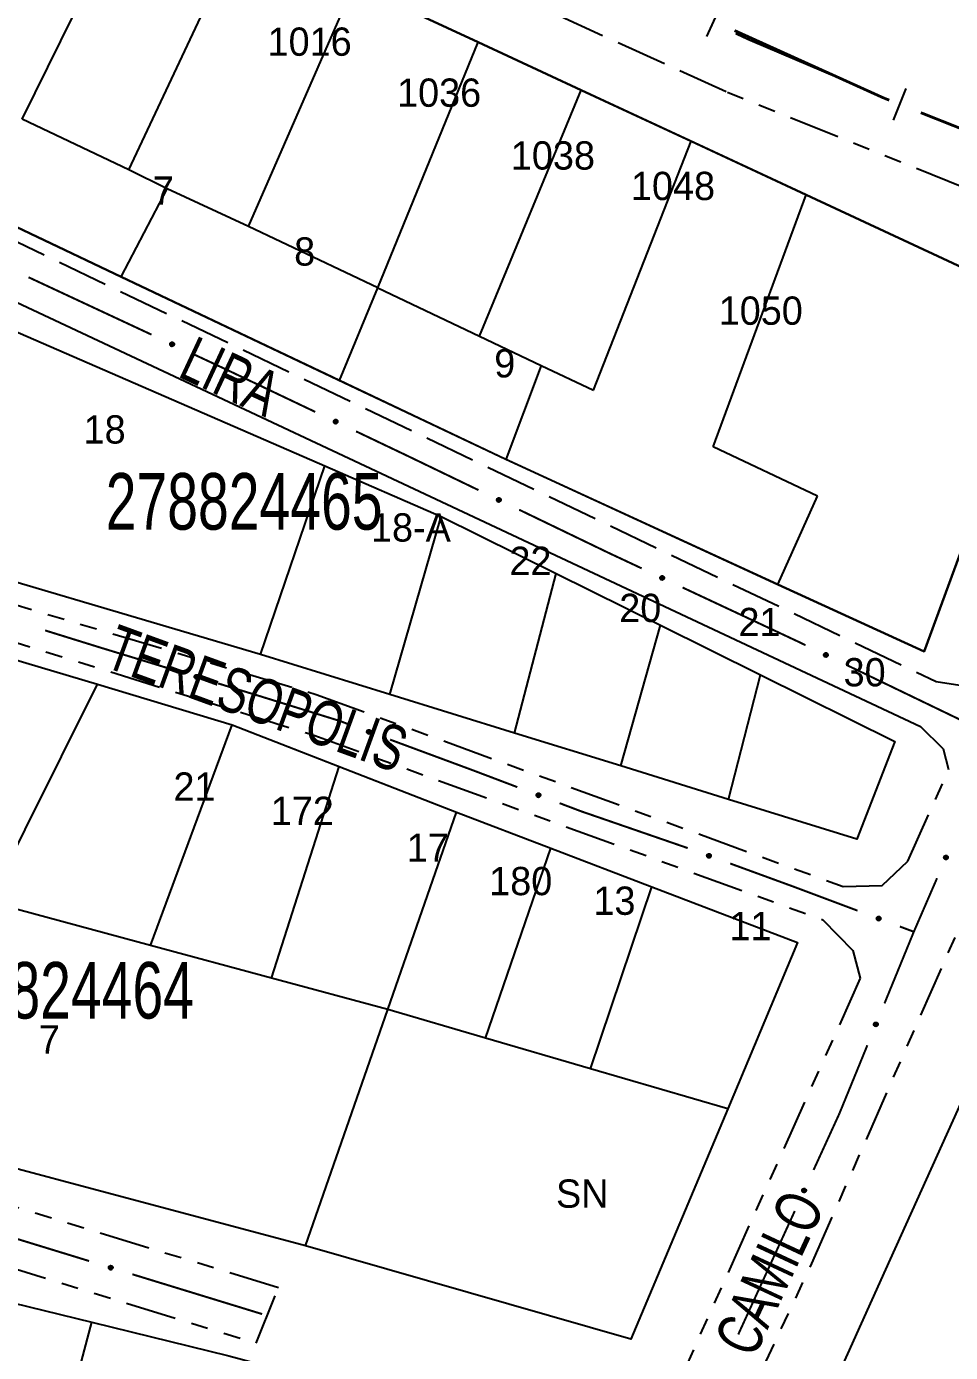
# Model space of a CAD drawing. Extents: x 203665 to 205970, y 4870865 to 4873745.
# Drawn here: x 204475 to 204556.7, y 4873552.6 to 4873669.8 of the extents above; entities that cross this region are included whole.
import ezdxf
from ezdxf.enums import TextEntityAlignment as Align

# ---------------------------------------------------------------- set-up
doc = ezdxf.new("R2010")
doc.units = 0
doc.header["$LTSCALE"] = 1.5
doc.header["$MEASUREMENT"] = 0
doc.linetypes.add('TRACO_11', pattern=[8, 3, -1, 3, -1])
doc.linetypes.add('TRACO_25', pattern=[8, 3, -1, 1, -1, 1, -1])
for name, color, linetype in [('CD_MALHA_LOTES', 7, 'CONTINUOUS'), ('CD_TXT_QUADRA', 7, 'CONTINUOUS'), ('LM-LIM-SETORES-BAIRROS', 250, 'CONTINUOUS'), ('RU-QUADRA', 210, 'CONTINUOUS'), ('SV-EIXO-RUA-N-PAV', 6, 'CONTINUOUS'), ('SV-EIXO-RUA-PAV', 20, 'CONTINUOUS'), ('SV-RUA-NAO-PAV', 7, 'CONTINUOUS'), ('SV-RUA-PAVIM', 7, 'CONTINUOUS'), ('SV-TXT-RUA-N-PAV', 7, 'CONTINUOUS'), ('Th_NmrPort', 1, 'CONTINUOUS')]:
    doc.layers.add(name, color=color, linetype=linetype)
doc.styles.add('ARIAL', font='ARIAL.SHX')

msp = doc.modelspace()

# ---------------------------------------------------------------- linework, layer by layer
at = {"layer": 'CD_MALHA_LOTES', "linetype": 'Continuous', "flags": 128}
for points in [[(204474.608783, 4873661.641948), (204484.887034, 4873682.443675)], [(204484.048506, 4873657.168904), (204493.94039, 4873678.229525)], [(204494.640875, 4873652.149673), (204503.969338, 4873673.561256)], [(204503.969338, 4873673.561256), (204514.932695, 4873668.458039)], [(204506.076065, 4873646.731069), (204514.932695, 4873668.458039)], [(204514.932695, 4873668.458039), (204524.034572, 4873664.221303)], [(204515.05483, 4873642.476451), (204524.034572, 4873664.221303)], [(204524.034572, 4873664.221303), (204533.76239, 4873659.693204)], [(204484.048506, 4873657.168904), (204474.608783, 4873661.641948)], [(204525.142613, 4873637.696321), (204533.76239, 4873659.693204)], [(204533.76239, 4873659.693204), (204543.937623, 4873654.956842)], [(204487.44857, 4873655.482788), (204484.048506, 4873657.168904)], [(204483.361186, 4873647.72003), (204487.44857, 4873655.482788)], [(204494.640875, 4873652.149673), (204487.44857, 4873655.482788)], [(204535.697287, 4873632.696469), (204543.937623, 4873654.956842)], [(204543.937623, 4873654.956842), (204565.5, 4873644.92)], [(204483.361186, 4873647.72003), (204470.345015, 4873653.901121)], [(204506.076065, 4873646.731069), (204494.640875, 4873652.149673)], [(204502.665073, 4873638.553043), (204483.361186, 4873647.72003)], [(204502.665073, 4873638.553043), (204506.076065, 4873646.731069)], [(204506.076065, 4873646.731069), (204515.05483, 4873642.476451)], [(204468.33, 4873645.37), (204501.377636, 4873631.008426)], [(204565.5, 4873644.92), (204554.35, 4873614.59)], [(204515.05483, 4873642.476451), (204520.518002, 4873639.887709)], [(204520.518002, 4873639.887709), (204517.37, 4873631.57)], [(204520.518002, 4873639.887709), (204525.142613, 4873637.696321)], [(204517.37, 4873631.57), (204502.665073, 4873638.553043)], [(204544.93, 4873628.32), (204535.697287, 4873632.696469)], [(204495.68, 4873614.34), (204501.377636, 4873631.008426)], [(204501.377636, 4873631.008426), (204511.66, 4873626.54)], [(204541.426114, 4873620.524223), (204517.37, 4873631.57)], [(204541.426114, 4873620.524223), (204544.93, 4873628.32)], [(204507.128489, 4873610.794507), (204511.66, 4873626.54)], [(204511.66, 4873626.54), (204521.837058, 4873621.490799)], [(204495.68, 4873614.34), (204461.966252, 4873624.299611)], [(204518.154171, 4873607.379954), (204521.837058, 4873621.490799)], [(204521.837058, 4873621.490799), (204531.047293, 4873616.921273)], [(204554.35, 4873614.59), (204541.426114, 4873620.524223)], [(204527.538201, 4873604.473806), (204531.047293, 4873616.921273)], [(204531.047293, 4873616.921273), (204539.90046, 4873612.528902)], [(204469.680617, 4873615.14465), (204481.28, 4873611.7)], [(204507.128489, 4873610.794507), (204495.68, 4873614.34)], [(204537.075303, 4873601.520252), (204539.90046, 4873612.528902)], [(204539.90046, 4873612.528902), (204551.77, 4873606.64)], [(204471.68, 4873592.46), (204481.28, 4873611.7)], [(204481.28, 4873611.7), (204493.18, 4873608.11)], [(204518.154171, 4873607.379954), (204507.128489, 4873610.794507)], [(204485.977508, 4873588.603002), (204493.18, 4873608.11)], [(204493.18, 4873608.11), (204502.645677, 4873604.432898)], [(204527.538201, 4873604.473806), (204518.154171, 4873607.379954)], [(204551.77, 4873606.64), (204548.41, 4873598.01)], [(204496.671172, 4873585.718203), (204502.645677, 4873604.432898)], [(204502.645677, 4873604.432898), (204513.013075, 4873600.405508)], [(204537.075303, 4873601.520252), (204527.538201, 4873604.473806)], [(204548.41, 4873598.01), (204537.075303, 4873601.520252)], [(204506.942695, 4873582.947284), (204513.013075, 4873600.405508)], [(204513.013075, 4873600.405508), (204521.347151, 4873597.22141)], [(204515.579538, 4873580.425409), (204521.347151, 4873597.22141)], [(204521.347151, 4873597.22141), (204530.291373, 4873593.8042)], [(204524.867222, 4873577.713495), (204530.291373, 4873593.8042)], [(204530.291373, 4873593.8042), (204543.18, 4873588.88)], [(204485.977508, 4873588.603002), (204471.68, 4873592.46)], [(204496.671172, 4873585.718203), (204485.977508, 4873588.603002)], [(204543.18, 4873588.88), (204536.997958, 4873574.171437)], [(204506.942695, 4873582.947284), (204496.671172, 4873585.718203)], [(204499.68, 4873562.06), (204506.942695, 4873582.947284)], [(204515.579538, 4873580.425409), (204506.942695, 4873582.947284)], [(204524.867222, 4873577.713495), (204515.579538, 4873580.425409)], [(204536.997958, 4873574.171437), (204524.867222, 4873577.713495)], [(204499.68, 4873562.06), (204455.22, 4873573.9)], [(204536.997958, 4873574.171437), (204528.44, 4873553.81)], [(204457.49, 4873562.19), (204469.56, 4873558.05), (204480.785729, 4873555.294069)], [(204528.44, 4873553.81), (204499.68, 4873562.06)], [(204474.059146, 4873529.924955), (204480.785729, 4873555.294069)], [(204480.785729, 4873555.294069), (204492.9, 4873552.32)]]:
    msp.add_lwpolyline(points, dxfattribs=at)
at = {"layer": 'LM-LIM-SETORES-BAIRROS'}
for points in [[(204535.161199, 4873668.945199), (204536.397459, 4873671.678633)], [(204551.655772, 4873661.566787), (204552.760865, 4873664.355832)]]:
    msp.add_lwpolyline(points, dxfattribs=at)
at = {"layer": 'LM-LIM-SETORES-BAIRROS', "const_width": 0.25}
for points in [[(204537.601618, 4873669.487743), (204550.357643, 4873663.718529)], [(204550.357643, 4873663.718529), (204550.784667, 4873663.525398)], [(204550.784667, 4873663.525398), (204551.278637, 4873663.329674)], [(204554.067682, 4873662.224581), (204568.012904, 4873656.699115)]]:
    msp.add_lwpolyline(points, dxfattribs=at)
at = {"layer": 'RU-QUADRA', "linetype": 'Continuous', "flags": 128}
for points in [[(204347.729223, 4873661.68158), (204363.539466, 4873695.025586), (204395.036162, 4873680.636296), (204432.07, 4873662.74), (204446.967877, 4873655.603317), (204468.33, 4873645.37), (204501.377636, 4873631.008426), (204511.66, 4873626.54), (204521.837058, 4873621.490799), (204531.047293, 4873616.921273), (204539.90046, 4873612.528902), (204551.77, 4873606.64), (204548.41, 4873598.01), (204537.075303, 4873601.520252), (204527.538201, 4873604.473806), (204518.154171, 4873607.379954), (204507.128489, 4873610.794507), (204495.68, 4873614.34), (204461.966252, 4873624.299611), (204450.654897, 4873627.641176), (204437.4, 4873631.556897), (204423.24, 4873635.74), (204413.967959, 4873638.654082)], [(204523.888125, 4873544.011123), (204513.832751, 4873521.770569), (204498.291025, 4873524.956934), (204486.595294, 4873527.354793), (204474.059146, 4873529.924955), (204463.06, 4873532.18), (204438.802091, 4873534.089672), (204426.489432, 4873535.542379), (204414.381347, 4873536.951619), (204403.073453, 4873538.153238), (204381.828764, 4873541.465995), (204332.28034, 4873548.536901), (204297.385204, 4873553.581553), (204308.300448, 4873576.529115), (204319.380992, 4873599.824194), (204353.498304, 4873590.70353), (204411.570355, 4873574.967803), (204423.315738, 4873571.694677), (204434.192104, 4873568.6697), (204445.94472, 4873565.401017), (204457.49, 4873562.19), (204469.56, 4873558.05), (204480.785729, 4873555.294069), (204492.9, 4873552.32)]]:
    msp.add_lwpolyline(points, close=True, dxfattribs=at)
for points in [[(204470.345015, 4873653.901121), (204483.361186, 4873647.72003), (204503.061576, 4873638.364752), (204516.884181, 4873631.835078), (204541.426114, 4873620.524223), (204554.35, 4873614.59), (204565.5, 4873644.92), (204543.937623, 4873654.956842), (204534.898892, 4873659.164186), (204524.034572, 4873664.221303), (204514.932695, 4873668.458039), (204503.969338, 4873673.561256), (204493.94039, 4873678.229525), (204484.887034, 4873682.443675), (204476.494049, 4873686.350437), (204460.742429, 4873693.699874)], [(204469.680617, 4873615.14465), (204481.28, 4873611.7), (204493.18, 4873608.11), (204513.013075, 4873600.405508), (204521.347151, 4873597.22141), (204530.291373, 4873593.8042), (204543.18, 4873588.88), (204536.997958, 4873574.171437), (204528.44, 4873553.81), (204499.68, 4873562.06), (204455.22, 4873573.9)]]:
    msp.add_lwpolyline(points, dxfattribs=at)
at = {"layer": 'RU-QUADRA', "linetype": 'Continuous'}
msp.add_lwpolyline([(204617.46, 4873615.16), (204584.42, 4873634.22), (204577.22, 4873618.25), (204570.19, 4873602.65), (204563.83, 4873588.54), (204557.3, 4873574.06), (204550.95, 4873559.96), (204544.23, 4873545.06), (204537.12, 4873531.5), (204526.77, 4873510.01), (204512.44, 4873480.06), (204503.69, 4873460.76), (204499.31, 4873450.81), (204499.11, 4873443.05), (204504.88, 4873439.66), (204515.03, 4873437.07), (204526.77, 4873434.09), (204548.86, 4873428.72), (204569.418482, 4873424.386527), (204581.69854, 4873420.877939), (204586.961422, 4873434.210574), (204605.63, 4873475.79), (204625.7, 4873519.74)], dxfattribs=at)
at = {"layer": 'SV-EIXO-RUA-N-PAV', "const_width": 0.18}
for points in [[(204538.858472, 4873668.677936), (204547.141003, 4873665.156616)], [(204547.141003, 4873665.156616), (204547.563574, 4873664.97696)], [(204476.650177, 4873616.45825), (204481.425145, 4873614.975116)], [(204481.425145, 4873614.975116), (204481.573378, 4873614.929074)], [(204481.573378, 4873614.929074), (204488.121601, 4873612.936136)], [(204491.948296, 4873611.77149), (204494.818318, 4873610.898005)], [(204494.818318, 4873610.898005), (204495.634295, 4873610.649664)], [(204495.634295, 4873610.649664), (204502.45979, 4873608.529945)], [(204502.45979, 4873608.529945), (204502.664753, 4873608.466292)], [(204502.664753, 4873608.466292), (204503.401243, 4873608.193518)], [(204507.152238, 4873606.804261), (204513.716479, 4873604.37306)], [(204513.716479, 4873604.37306), (204514.454962, 4873604.099548)], [(204514.454962, 4873604.099548), (204518.394045, 4873602.606654)], [(204522.134425, 4873601.189066), (204524.004615, 4873600.480273)], [(204524.004615, 4873600.480273), (204524.018132, 4873600.47515)], [(204524.018132, 4873600.47515), (204533.457309, 4873597.217381)], [(204537.217104, 4873595.852311), (204542.852694, 4873593.793153)], [(204553.449988, 4873589.820294), (204555.501292, 4873594.552505)], [(204542.852694, 4873593.793153), (204542.969802, 4873593.750364)], [(204542.969802, 4873593.750364), (204548.471035, 4873591.687402)], [(204552.216352, 4873590.282908), (204553.152681, 4873589.931784)], [(204553.130833, 4873589.04078), (204553.449988, 4873589.820294)], [(204553.152681, 4873589.931784), (204553.449988, 4873589.820294)], [(204550.857434, 4873583.488154), (204553.130833, 4873589.04078)], [(204546.867498, 4873573.743002), (204549.341834, 4873579.786403)], [(204544.590129, 4873568.769972), (204546.67194, 4873573.315966)], [(204546.67194, 4873573.315966), (204546.867498, 4873573.743002)], [(204537.928336, 4873554.22279), (204542.924681, 4873565.133177)], [(204469.065898, 4873564.232645), (204480.53875, 4873560.715025)], [(204484.363035, 4873559.542485), (204495.835887, 4873556.024865)]]:
    msp.add_lwpolyline(points, dxfattribs=at)
at = {"layer": 'SV-EIXO-RUA-N-PAV'}
for points in [[(204489.929545, 4873612.500958), (204489.972369, 4873612.524583), (204490.014005, 4873612.536131), (204490.051503, 4873612.535767), (204490.084556, 4873612.526805), (204490.117338, 4873612.513828), (204490.147502, 4873612.493452), (204490.175972, 4873612.463422), (204490.199973, 4873612.42063), (204490.208999, 4873612.3772), (204490.210609, 4873612.340418), (204490.203248, 4873612.305414), (204490.190108, 4873612.273779), (204490.167907, 4873612.243146), (204490.137192, 4873612.214592), (204490.093579, 4873612.1915), (204490.052683, 4873612.180459), (204490.016421, 4873612.181764), (204489.981278, 4873612.189386), (204489.947969, 4873612.203036), (204489.918475, 4873612.223208), (204489.889781, 4873612.254184), (204489.867559, 4873612.297532), (204489.856082, 4873612.338196), (204489.856876, 4873612.374466), (204489.86516, 4873612.408896), (204489.877776, 4873612.441934), (204489.896996, 4873612.473109), (204489.929545, 4873612.500958)], [(204505.180237, 4873607.65202), (204505.224385, 4873607.673066), (204505.266632, 4873607.682127), (204505.304043, 4873607.679543), (204505.336507, 4873607.668639), (204505.368463, 4873607.653743), (204505.397367, 4873607.631617), (204505.424008, 4873607.599953), (204505.445432, 4873607.555814), (204505.45187, 4873607.511926), (204505.451299, 4873607.475113), (204505.441878, 4873607.440607), (204505.426887, 4873607.409806), (204505.40291, 4873607.380542), (204505.370558, 4873607.353857), (204505.325654, 4873607.333389), (204505.284175, 4873607.32479), (204505.248055, 4873607.32824), (204505.213425, 4873607.33793), (204505.180983, 4873607.353529), (204505.152735, 4873607.375412), (204505.125926, 4873607.408034), (204505.106311, 4873607.452622), (204505.097262, 4873607.493894), (204505.100204, 4873607.530053), (204505.110512, 4873607.563932), (204505.125063, 4873607.596165), (204505.146095, 4873607.626147), (204505.180237, 4873607.65202)], [(204520.168892, 4873602.051716), (204520.213198, 4873602.072428), (204520.255513, 4873602.081169), (204520.292903, 4873602.078302), (204520.325284, 4873602.067153), (204520.357126, 4873602.052016), (204520.385862, 4873602.029671), (204520.412263, 4873601.997807), (204520.433352, 4873601.953508), (204520.439458, 4873601.909572), (204520.438608, 4873601.872764), (204520.428927, 4873601.838331), (204520.413703, 4873601.807644), (204520.389506, 4873601.778562), (204520.356953, 4873601.752122), (204520.311895, 4873601.731994), (204520.270353, 4873601.723709), (204520.23426, 4873601.727432), (204520.199704, 4873601.737384), (204520.167381, 4873601.753228), (204520.139299, 4873601.775324), (204520.112738, 4873601.808148), (204520.093461, 4873601.852883), (204520.084724, 4873601.894222), (204520.087939, 4873601.930358), (204520.098504, 4873601.964158), (204520.113298, 4873601.99628), (204520.134556, 4873602.026102), (204520.168892, 4873602.051716)], [(204535.241399, 4873596.691402), (204535.285455, 4873596.712643), (204535.327661, 4873596.721889), (204535.365084, 4873596.719469), (204535.397595, 4873596.708708), (204535.429616, 4873596.693952), (204535.458617, 4873596.671953), (204535.485397, 4873596.640407), (204535.507015, 4873596.596363), (204535.513645, 4873596.552503), (204535.513235, 4873596.515688), (204535.503966, 4873596.481141), (204535.489111, 4873596.450274), (204535.465263, 4873596.420905), (204535.433028, 4873596.394078), (204535.388214, 4873596.373413), (204535.346774, 4873596.364632), (204535.310639, 4873596.367923), (204535.275967, 4873596.377462), (204535.243456, 4873596.392918), (204535.215112, 4873596.414677), (204535.188161, 4873596.44718), (204535.16835, 4873596.491682), (204535.15912, 4873596.532914), (204535.161903, 4873596.569086), (204535.172062, 4873596.60301), (204535.186471, 4873596.635306), (204535.207372, 4873596.66538), (204535.241399, 4873596.691402)], [(204556.138585, 4873596.299473), (204556.119966, 4873596.344699), (204556.113213, 4873596.387375), (204556.117824, 4873596.424591), (204556.130475, 4873596.456415), (204556.147084, 4873596.487515), (204556.170747, 4873596.515175), (204556.203811, 4873596.540058), (204556.249047, 4873596.559053), (204556.29322, 4873596.563099), (204556.329948, 4873596.560529), (204556.363892, 4873596.549249), (204556.393833, 4873596.532608), (204556.421753, 4873596.507078), (204556.446642, 4873596.473325), (204556.464642, 4873596.427375), (204556.470976, 4873596.385491), (204556.46557, 4873596.349611), (204556.454013, 4873596.315558), (204556.436676, 4873596.284011), (204556.413291, 4873596.256993), (204556.379262, 4873596.231995), (204556.333675, 4873596.21483), (204556.291972, 4873596.208035), (204556.256026, 4873596.212936), (204556.222757, 4873596.225068), (204556.191361, 4873596.241348), (204556.162566, 4873596.263977), (204556.138585, 4873596.299473)], [(204550.247813, 4873591.138676), (204550.292046, 4873591.159543), (204550.33433, 4873591.168432), (204550.37173, 4873591.165696), (204550.404149, 4873591.15466), (204550.436044, 4873591.139635), (204550.464859, 4873591.117391), (204550.491371, 4873591.085619), (204550.512615, 4873591.041394), (204550.518874, 4873590.99748), (204550.518153, 4873590.960669), (204550.508592, 4873590.926202), (204550.493476, 4873590.895462), (204550.469381, 4873590.866295), (204550.436921, 4873590.839742), (204550.391934, 4873590.819457), (204550.35042, 4873590.811026), (204550.314314, 4873590.814623), (204550.279724, 4873590.824454), (204550.247346, 4873590.840185), (204550.219187, 4873590.862183), (204550.192511, 4873590.894913), (204550.173077, 4873590.939581), (204550.164196, 4873590.980889), (204550.167285, 4873591.017036), (204550.177731, 4873591.050873), (204550.192413, 4873591.083046), (204550.213567, 4873591.112942), (204550.247813, 4873591.138676)], [(204549.943321, 4873581.546021), (204549.923783, 4873581.590857), (204549.916159, 4873581.633387), (204549.92001, 4873581.670689), (204549.932008, 4873581.702764), (204549.947978, 4873581.734197), (204549.971072, 4873581.762335), (204550.00362, 4873581.787887), (204550.04846, 4873581.807803), (204550.092541, 4873581.812749), (204550.129313, 4873581.81093), (204550.16348, 4873581.800345), (204550.193755, 4873581.784319), (204550.22219, 4873581.759365), (204550.247763, 4873581.726127), (204550.266697, 4873581.680554), (204550.273886, 4873581.638808), (204550.269214, 4873581.602825), (204550.258355, 4873581.568544), (204550.241665, 4873581.536649), (204550.218837, 4873581.509159), (204550.185325, 4873581.483471), (204550.140098, 4873581.465379), (204550.098543, 4873581.457734), (204550.062504, 4873581.4619), (204550.028994, 4873581.473351), (204549.997273, 4873581.488985), (204549.968022, 4873581.511022), (204549.943321, 4873581.546021)], [(204543.597497, 4873566.866774), (204543.579805, 4873566.91237), (204543.573924, 4873566.955176), (204543.579294, 4873566.992289), (204543.592592, 4873567.023848), (204543.609832, 4873567.054603), (204543.634055, 4873567.081775), (204543.667619, 4873567.105977), (204543.713234, 4873567.124045), (204543.757481, 4873567.127188), (204543.794148, 4873567.12387), (204543.827855, 4873567.111899), (204543.85745, 4873567.09465), (204543.884843, 4873567.068556), (204543.909038, 4873567.034302), (204543.926096, 4873566.987994), (204543.931574, 4873566.945989), (204543.925437, 4873566.910227), (204543.913187, 4873566.876418), (204543.89521, 4873566.845231), (204543.871279, 4873566.818696), (204543.836746, 4873566.794397), (204543.790818, 4873566.778166), (204543.748986, 4873566.772224), (204543.713147, 4873566.777858), (204543.680132, 4873566.790667), (204543.649076, 4873566.807583), (204543.620748, 4873566.830796), (204543.597497, 4873566.866774)], [(204482.345792, 4873560.276118), (204482.388665, 4873560.299654), (204482.430325, 4873560.311116), (204482.467823, 4873560.310674), (204482.500857, 4873560.301644), (204482.533612, 4873560.288599), (204482.563734, 4873560.268162), (204482.592142, 4873560.238073), (204482.616054, 4873560.195231), (204482.62499, 4873560.151783), (204482.626524, 4873560.114997), (204482.619092, 4873560.080009), (204482.605886, 4873560.048402), (204482.583622, 4873560.017814), (204482.552849, 4873559.989324), (204482.509188, 4873559.966322), (204482.468269, 4873559.955365), (204482.43201, 4873559.956744), (204482.396883, 4873559.964439), (204482.363602, 4873559.978158), (204482.334149, 4873559.99839), (204482.305519, 4873560.029426), (204482.283387, 4873560.07282), (204482.271994, 4873560.113507), (204482.272863, 4873560.149776), (204482.281218, 4873560.184188), (204482.293902, 4873560.2172), (204482.313186, 4873560.248335), (204482.345792, 4873560.276118)]]:
    msp.add_lwpolyline(points, close=True, dxfattribs=at)
for points in [[(204489.856082, 4873612.338196), (204490.190108, 4873612.273779)], [(204489.856876, 4873612.374466), (204490.203248, 4873612.305414)], [(204489.859575, 4873612.354585), (204490.193645, 4873612.289996)], [(204489.863378, 4873612.390512), (204490.204485, 4873612.320928)], [(204489.863605, 4873612.316274), (204490.174177, 4873612.258836)], [(204489.86516, 4873612.408896), (204490.210609, 4873612.340418)], [(204489.867559, 4873612.297532), (204490.167907, 4873612.243146)], [(204489.87541, 4873612.42536), (204490.205564, 4873612.361963)], [(204489.877776, 4873612.441934), (204490.208999, 4873612.3772)], [(204489.882789, 4873612.276204), (204490.149488, 4873612.229266)], [(204489.889781, 4873612.254184), (204490.137192, 4873612.214592)], [(204489.89187, 4873612.456009), (204490.200229, 4873612.400671)], [(204489.896996, 4873612.473109), (204490.199973, 4873612.42063)], [(204489.910089, 4873612.239369), (204490.107829, 4873612.204861)], [(204489.913551, 4873612.485068), (204490.184053, 4873612.441252)], [(204489.918475, 4873612.223208), (204490.093579, 4873612.1915)], [(204489.929545, 4873612.500958), (204490.175972, 4873612.463422)], [(204489.937559, 4873612.212466), (204490.066851, 4873612.18738)], [(204489.947969, 4873612.203036), (204490.052683, 4873612.180459)], [(204489.953394, 4873612.512879), (204490.15454, 4873612.480187)], [(204489.972369, 4873612.524583), (204490.147502, 4873612.493452)], [(204489.996075, 4873612.531268), (204490.123664, 4873612.505274)], [(204490.014005, 4873612.536131), (204490.117338, 4873612.513828)], [(204505.097262, 4873607.493894), (204505.426887, 4873607.409806)], [(204505.100204, 4873607.530053), (204505.441878, 4873607.440607)], [(204505.10172, 4873607.510047), (204505.431378, 4873607.425785)], [(204505.103474, 4873607.471565), (204505.410099, 4873607.395833)], [(204505.106311, 4873607.452622), (204505.40291, 4873607.380542)], [(204505.107644, 4873607.545686), (204505.444032, 4873607.456021)], [(204505.110512, 4873607.563932), (204505.451299, 4873607.475113)], [(204505.120251, 4873607.430429), (204505.383702, 4873607.367777)], [(204505.12172, 4873607.579761), (204505.447539, 4873607.49692)], [(204505.125063, 4873607.596165), (204505.45187, 4873607.511926)], [(204505.125926, 4873607.408034), (204505.370558, 4873607.353857)], [(204505.139966, 4873607.609381), (204505.444506, 4873607.535876)], [(204505.145321, 4873607.392042), (204505.34067, 4873607.345882)], [(204505.146095, 4873607.626147), (204505.445432, 4873607.555814)], [(204505.152735, 4873607.375412), (204505.325654, 4873607.333389)], [(204505.16333, 4873607.637105), (204505.430762, 4873607.577344)], [(204505.17115, 4873607.363559), (204505.298728, 4873607.330859)], [(204505.180237, 4873607.65202), (204505.424008, 4873607.599953)], [(204505.180983, 4873607.353529), (204505.284175, 4873607.32479)], [(204505.20475, 4873607.662507), (204505.403606, 4873607.617958)], [(204505.224385, 4873607.673066), (204505.397367, 4873607.631617)], [(204505.248446, 4873607.678336), (204505.374271, 4873607.64483)], [(204505.266632, 4873607.682127), (204505.368463, 4873607.653743)], [(204520.084724, 4873601.894222), (204520.413703, 4873601.807644)], [(204520.087939, 4873601.930358), (204520.428927, 4873601.838331)], [(204520.089304, 4873601.910341), (204520.418315, 4873601.823588)], [(204520.090767, 4873601.871847), (204520.39681, 4873601.793798)], [(204520.093461, 4873601.852883), (204520.389506, 4873601.778562)], [(204520.095498, 4873601.945934), (204520.431197, 4873601.853727)], [(204520.098504, 4873601.964158), (204520.438608, 4873601.872764)], [(204520.107232, 4873601.830585), (204520.370202, 4873601.765942)], [(204520.10983, 4873601.979901), (204520.435013, 4873601.894599)], [(204520.112738, 4873601.808148), (204520.356953, 4873601.752122)], [(204520.113298, 4873601.99628), (204520.439458, 4873601.909572)], [(204520.1283, 4873602.009382), (204520.432275, 4873601.933577)], [(204520.132011, 4873601.792009), (204520.327006, 4873601.744373)], [(204520.134556, 4873602.026102), (204520.433352, 4873601.953508)], [(204520.139299, 4873601.775324), (204520.311895, 4873601.731994)], [(204520.151873, 4873602.036929), (204520.418845, 4873601.975147)], [(204520.157624, 4873601.763332), (204520.284951, 4873601.729668)], [(204520.167381, 4873601.753228), (204520.270353, 4873601.723709)], [(204520.168892, 4873602.051716), (204520.412263, 4873601.997807)], [(204520.193484, 4873602.062017), (204520.391998, 4873602.015966)], [(204520.213198, 4873602.072428), (204520.385862, 4873602.029671)], [(204520.237298, 4873602.077515), (204520.362866, 4873602.043058)], [(204520.255513, 4873602.081169), (204520.357126, 4873602.052016)], [(204535.15912, 4873596.532914), (204535.489111, 4873596.450274)], [(204535.161903, 4873596.569086), (204535.503966, 4873596.481141)], [(204535.163507, 4873596.549086), (204535.493532, 4873596.466272)], [(204535.16543, 4873596.510612), (204535.472384, 4873596.436228)], [(204535.169275, 4873596.584751), (204535.506052, 4873596.496564)], [(204535.172062, 4873596.60301), (204535.513235, 4873596.515688)], [(204535.1832, 4873596.618887), (204535.50938, 4873596.537478)], [(204535.186471, 4873596.635306), (204535.513645, 4873596.552503)], [(204535.201316, 4873596.648587), (204535.506176, 4873596.57642)], [(204535.207372, 4873596.66538), (204535.507015, 4873596.596363)], [(204535.224558, 4873596.676413), (204535.49225, 4873596.617827)], [(204535.241399, 4873596.691402), (204535.485397, 4873596.640407)], [(204535.265867, 4873596.701997), (204535.464916, 4873596.658322)], [(204535.285455, 4873596.712643), (204535.458617, 4873596.671953)], [(204535.309492, 4873596.718018), (204535.435463, 4873596.685064)], [(204535.327661, 4873596.721889), (204535.429616, 4873596.693952)], [(204556.116011, 4873596.36901), (204556.1563, 4873596.49283)], [(204556.119966, 4873596.344699), (204556.170747, 4873596.515175)], [(204556.129444, 4873596.32452), (204556.184724, 4873596.520664)], [(204556.138585, 4873596.299473), (204556.203811, 4873596.540058)], [(204556.15256, 4873596.281781), (204556.226754, 4873596.545574)], [(204556.162566, 4873596.263977), (204556.249047, 4873596.559053)], [(204556.178975, 4873596.256946), (204556.268906, 4873596.557046)], [(204556.191361, 4873596.241348), (204556.29322, 4873596.563099)], [(204556.20756, 4873596.237119), (204556.30797, 4873596.557959)], [(204556.222757, 4873596.225068), (204556.329948, 4873596.560529)], [(204556.24082, 4873596.221214), (204556.348618, 4873596.552237)], [(204556.256026, 4873596.212936), (204556.363892, 4873596.549249)], [(204556.276085, 4873596.213364), (204556.378122, 4873596.53796)], [(204556.291972, 4873596.208035), (204556.393833, 4873596.532608)], [(204556.314605, 4873596.213025), (204556.406875, 4873596.515086)], [(204556.333675, 4873596.21483), (204556.421753, 4873596.507078)], [(204535.16835, 4873596.491682), (204535.465263, 4873596.420905)], [(204535.182387, 4873596.46955), (204535.446111, 4873596.408056)], [(204535.188161, 4873596.44718), (204535.433028, 4873596.394078)], [(204535.207626, 4873596.431273), (204535.403175, 4873596.385972)], [(204535.215112, 4873596.414677), (204535.388214, 4873596.373413)], [(204535.233579, 4873596.402905), (204535.3613, 4873596.370765)], [(204535.243456, 4873596.392918), (204535.346774, 4873596.364632)], [(204556.113213, 4873596.387375), (204556.147084, 4873596.487515)], [(204556.356592, 4873596.227544), (204556.433456, 4873596.487204)], [(204556.379262, 4873596.231995), (204556.446642, 4873596.473325)], [(204556.396284, 4873596.250493), (204556.452982, 4873596.443047)], [(204556.413291, 4873596.256993), (204556.464642, 4873596.427375)], [(204556.426127, 4873596.274737), (204556.465706, 4873596.400352)], [(204556.436676, 4873596.284011), (204556.470976, 4873596.385491)], [(204550.164196, 4873590.980889), (204550.493476, 4873590.895462)], [(204550.167285, 4873591.017036), (204550.508592, 4873590.926202)], [(204550.16872, 4873590.997024), (204550.498032, 4873590.911422)], [(204550.170317, 4873590.958535), (204550.476632, 4873590.881557)], [(204550.173077, 4873590.939581), (204550.469381, 4873590.866295)], [(204550.174789, 4873591.032638), (204550.510809, 4873590.941606)], [(204550.177731, 4873591.050873), (204550.518153, 4873590.960669)], [(204550.186927, 4873590.917331), (204550.450121, 4873590.853609)], [(204550.189003, 4873591.066656), (204550.514482, 4873590.982491)], [(204550.192413, 4873591.083046), (204550.518874, 4873590.99748)], [(204550.192511, 4873590.894913), (204550.436921, 4873590.839742)], [(204550.207369, 4873591.096201), (204550.511607, 4873591.021459)], [(204550.211841, 4873590.878842), (204550.407, 4873590.831889)], [(204550.213567, 4873591.112942), (204550.512615, 4873591.041394)], [(204550.219187, 4873590.862183), (204550.391934, 4873590.819457)], [(204550.230846, 4873591.12383), (204550.498032, 4873591.062982)], [(204550.237553, 4873590.850255), (204550.364998, 4873590.817036)], [(204550.247346, 4873590.840185), (204550.35042, 4873590.811026)], [(204550.247813, 4873591.138676), (204550.491371, 4873591.085619)], [(204550.272369, 4873591.149063), (204550.471042, 4873591.103707)], [(204550.292046, 4873591.159543), (204550.464859, 4873591.117391)], [(204550.316128, 4873591.164715), (204550.441816, 4873591.130697)], [(204550.33433, 4873591.168432), (204550.436044, 4873591.139635)], [(204549.916159, 4873581.633387), (204549.947978, 4873581.734197)], [(204549.919332, 4873581.615082), (204549.957084, 4873581.7397)], [(204549.923783, 4873581.590857), (204549.971072, 4873581.762335)], [(204549.933671, 4873581.570876), (204549.984934, 4873581.768107)], [(204549.943321, 4873581.546021), (204550.00362, 4873581.787887)], [(204549.957654, 4873581.528618), (204550.026445, 4873581.793871)], [(204549.968022, 4873581.511022), (204550.04846, 4873581.807803)], [(204549.98457, 4873581.504327), (204550.068355, 4873581.806201)], [(204549.997273, 4873581.488985), (204550.092541, 4873581.812749)], [(204550.013555, 4873581.485088), (204550.107392, 4873581.807912)], [(204550.028994, 4873581.473351), (204550.129313, 4873581.81093)], [(204550.047133, 4873581.469866), (204550.148149, 4873581.803021)], [(204550.062504, 4873581.4619), (204550.16348, 4873581.800345)], [(204550.08255, 4873581.462737), (204550.177938, 4873581.789349)], [(204550.098543, 4873581.457734), (204550.193755, 4873581.784319)], [(204550.12107, 4873581.463185), (204550.207151, 4873581.767067)], [(204550.140098, 4873581.465379), (204550.22219, 4873581.759365)], [(204550.162751, 4873581.478558), (204550.234297, 4873581.739734)], [(204550.185325, 4873581.483471), (204550.247763, 4873581.726127)], [(204550.201966, 4873581.502313), (204550.25472, 4873581.695985)], [(204550.218837, 4873581.509159), (204550.266697, 4873581.680554)], [(204550.231308, 4873581.527161), (204550.268313, 4873581.653558)], [(204550.241665, 4873581.536649), (204550.273886, 4873581.638808)], [(204543.573924, 4873566.955176), (204543.609832, 4873567.054603)], [(204543.576347, 4873566.936757), (204543.619154, 4873567.059729)], [(204543.579805, 4873566.91237), (204543.634055, 4873567.081775)], [(204543.588869, 4873566.892002), (204543.648141, 4873567.086977)], [(204543.597497, 4873566.866774), (204543.667619, 4873567.105977)], [(204543.611108, 4873566.8488), (204543.69067, 4873567.111024)], [(204543.620748, 4873566.830796), (204543.713234, 4873567.124045)], [(204543.63701, 4873566.823431), (204543.733048, 4873567.121633)], [(204543.649076, 4873566.807583), (204543.757481, 4873567.127188)], [(204543.665185, 4873566.803025), (204543.772122, 4873567.121749)], [(204543.680132, 4873566.790667), (204543.794148, 4873567.12387)], [(204543.698114, 4873566.786444), (204543.812645, 4873567.115198)], [(204543.713147, 4873566.777858), (204543.827855, 4873567.111899)], [(204543.733211, 4873566.777876), (204543.841852, 4873567.100322)], [(204543.748986, 4873566.772224), (204543.85745, 4873567.09465)], [(204543.771716, 4873566.776751), (204543.870131, 4873567.076866)], [(204543.790818, 4873566.778166), (204543.884843, 4873567.068556)], [(204543.81399, 4873566.79041), (204543.896138, 4873567.048448)], [(204543.836746, 4873566.794397), (204543.909038, 4873567.034302)], [(204543.854142, 4873566.812544), (204543.914759, 4873567.003901)], [(204543.871279, 4873566.818696), (204543.926096, 4873566.987994)], [(204543.884474, 4873566.836174), (204543.926608, 4873566.960955)], [(204543.89521, 4873566.845231), (204543.931574, 4873566.945989)], [(204482.279398, 4873560.165808), (204482.620361, 4873560.09552)], [(204482.281218, 4873560.184188), (204482.626524, 4873560.114997)], [(204482.291502, 4873560.200631), (204482.621524, 4873560.136553)], [(204482.293902, 4873560.2172), (204482.62499, 4873560.151783)], [(204482.308025, 4873560.231246), (204482.616269, 4873560.175272)], [(204482.313186, 4873560.248335), (204482.616054, 4873560.195231)], [(204482.329766, 4873560.260261), (204482.600177, 4873560.215886)], [(204482.345792, 4873560.276118), (204482.592142, 4873560.238073)], [(204482.369666, 4873560.287989), (204482.570744, 4873560.254882)], [(204482.388665, 4873560.299654), (204482.563734, 4873560.268162)], [(204482.412385, 4873560.30629), (204482.53992, 4873560.280032)], [(204482.430325, 4873560.311116), (204482.533612, 4873560.288599)], [(204482.271994, 4873560.113507), (204482.605886, 4873560.048402)], [(204482.272863, 4873560.149776), (204482.619092, 4873560.080009)], [(204482.275521, 4873560.129889), (204482.609457, 4873560.06461)], [(204482.279472, 4873560.09157), (204482.589925, 4873560.033491)], [(204482.283387, 4873560.07282), (204482.583622, 4873560.017814)], [(204482.298573, 4873560.05146), (204482.565175, 4873560.003972)], [(204482.305519, 4873560.029426), (204482.552849, 4873559.989324)], [(204482.325797, 4873560.014569), (204482.523465, 4873559.979653)], [(204482.334149, 4873559.99839), (204482.509188, 4873559.966322)], [(204482.353211, 4873559.987609), (204482.482451, 4873559.962256)], [(204482.363602, 4873559.978158), (204482.468269, 4873559.955365)]]:
    msp.add_lwpolyline(points, dxfattribs=at)
at = {"layer": 'SV-EIXO-RUA-PAV', "const_width": 0.18}
for points in [[(204537.686094, 4873669.222851), (204538.592927, 4873668.80136)], [(204538.592927, 4873668.80136), (204538.858472, 4873668.677936)], [(204475.184944, 4873647.676981), (204486.059761, 4873642.603684)], [(204489.684701, 4873640.912586), (204492.403405, 4873639.644261)], [(204492.403405, 4873639.644261), (204492.688523, 4873639.511249)], [(204492.688523, 4873639.511249), (204500.529492, 4873635.775601)], [(204504.140603, 4873634.055171), (204507.751713, 4873632.334741)], [(204507.751713, 4873632.334741), (204508.61082, 4873631.92544)], [(204508.61082, 4873631.92544), (204514.959382, 4873628.863523)], [(204518.562234, 4873627.125864), (204525.767938, 4873623.650547)], [(204525.767938, 4873623.650547), (204526.469079, 4873623.312386)], [(204526.469079, 4873623.312386), (204529.386656, 4873621.946273)], [(204533.009208, 4873620.250066), (204542.971226, 4873615.585498)], [(204542.971226, 4873615.585498), (204543.260584, 4873615.45001)], [(204543.260584, 4873615.45001), (204543.873589, 4873615.154553)], [(204547.476891, 4873613.417827), (204558.286795, 4873608.207647)]]:
    msp.add_lwpolyline(points, dxfattribs=at)
at = {"layer": 'SV-EIXO-RUA-PAV'}
for points in [[(204487.788562, 4873641.918638), (204487.834282, 4873641.936008), (204487.877128, 4873641.941586), (204487.914203, 4873641.935954), (204487.945668, 4873641.922434), (204487.976299, 4873641.904977), (204488.003299, 4873641.880563), (204488.027264, 4873641.846828), (204488.04501, 4873641.801086), (204488.04784, 4873641.756819), (204488.044263, 4873641.720176), (204488.032054, 4873641.686555), (204488.014597, 4873641.657082), (204487.988309, 4873641.629874), (204487.953885, 4873641.605922), (204487.907458, 4873641.589191), (204487.865416, 4873641.58401), (204487.829698, 4873641.5904), (204487.795976, 4873641.602888), (204487.764917, 4873641.621085), (204487.738551, 4873641.645203), (204487.714497, 4873641.679906), (204487.698591, 4873641.725948), (204487.692945, 4873641.767821), (204487.698831, 4873641.803619), (204487.711873, 4873641.836543), (204487.729009, 4873641.867479), (204487.752421, 4873641.895642), (204487.788562, 4873641.918638)], [(204502.252682, 4873635.076562), (204502.298542, 4873635.09356), (204502.341432, 4873635.098792), (204502.37846, 4873635.092859), (204502.409813, 4873635.079084), (204502.440303, 4873635.061379), (204502.467104, 4873635.036747), (204502.490794, 4873635.002819), (204502.508169, 4873634.956935), (204502.51064, 4873634.912647), (204502.506766, 4873634.876033), (204502.494285, 4873634.842512), (204502.476589, 4873634.813182), (204502.450082, 4873634.786188), (204502.415465, 4873634.762516), (204502.368904, 4873634.746162), (204502.326821, 4873634.741322), (204502.291156, 4873634.748001), (204502.257536, 4873634.760762), (204502.226626, 4873634.77921), (204502.200456, 4873634.803541), (204502.176685, 4873634.838439), (204502.161152, 4873634.884608), (204502.155846, 4873634.926526), (204502.162022, 4873634.962275), (204502.17533, 4873634.995091), (204502.192716, 4873635.025887), (204502.216356, 4873635.053859), (204502.252682, 4873635.076562)], [(204516.679214, 4873628.156261), (204516.725154, 4873628.17304), (204516.768068, 4873628.178066), (204516.805068, 4873628.171957), (204516.836355, 4873628.158032), (204516.86676, 4873628.140182), (204516.893443, 4873628.115422), (204516.916971, 4873628.081381), (204516.934126, 4873628.035415), (204516.936386, 4873627.991115), (204516.932337, 4873627.954521), (204516.919696, 4873627.92106), (204516.90186, 4873627.891814), (204516.875224, 4873627.864948), (204516.840494, 4873627.841441), (204516.793856, 4873627.82531), (204516.75175, 4873627.820671), (204516.716118, 4873627.82752), (204516.682559, 4873627.840441), (204516.651737, 4873627.859037), (204516.625684, 4873627.883493), (204516.60208, 4873627.918503), (204516.586768, 4873627.964746), (204516.581662, 4873628.006689), (204516.588009, 4873628.042408), (204516.601474, 4873628.07516), (204516.619007, 4873628.105873), (204516.642779, 4873628.133732), (204516.679214, 4873628.156261)], [(204531.11449, 4873621.258791), (204531.160234, 4873621.276096), (204531.203088, 4873621.281614), (204531.240155, 4873621.275929), (204531.2716, 4873621.262365), (204531.302208, 4873621.244865), (204531.329173, 4873621.220412), (204531.35309, 4873621.186644), (204531.370772, 4873621.140877), (204531.373539, 4873621.096606), (204531.36991, 4873621.059968), (204531.357654, 4873621.026364), (204531.340155, 4873620.996916), (204531.31383, 4873620.969745), (204531.279372, 4873620.945842), (204531.232922, 4873620.929176), (204531.190872, 4873620.924054), (204531.155163, 4873620.930494), (204531.121458, 4873620.94303), (204531.090425, 4873620.961271), (204531.064093, 4873620.985426), (204531.040089, 4873621.020163), (204531.024247, 4873621.066228), (204531.01866, 4873621.108109), (204531.024597, 4873621.143898), (204531.037685, 4873621.176803), (204531.054865, 4873621.207715), (204531.078316, 4873621.235845), (204531.11449, 4873621.258791)], [(204545.593604, 4873614.447737), (204545.63954, 4873614.464527), (204545.682453, 4873614.469565), (204545.719454, 4873614.463465), (204545.750745, 4873614.449548), (204545.781154, 4873614.431706), (204545.807844, 4873614.406953), (204545.831381, 4873614.372918), (204545.848547, 4873614.326956), (204545.850819, 4873614.282657), (204545.846779, 4873614.246062), (204545.834147, 4873614.212598), (204545.816319, 4873614.183347), (204545.78969, 4873614.156474), (204545.754966, 4873614.132958), (204545.708332, 4873614.116815), (204545.666227, 4873614.112165), (204545.630593, 4873614.119005), (204545.597031, 4873614.131917), (204545.566204, 4873614.150505), (204545.540145, 4873614.174954), (204545.516531, 4873614.209958), (204545.501208, 4873614.256197), (204545.49609, 4873614.298139), (204545.502428, 4873614.33386), (204545.515885, 4873614.366616), (204545.53341, 4873614.397333), (204545.557175, 4873614.425198), (204545.593604, 4873614.447737)]]:
    msp.add_lwpolyline(points, close=True, dxfattribs=at)
for points in [[(204487.692945, 4873641.767821), (204488.014597, 4873641.657082)], [(204487.697311, 4873641.745059), (204487.996723, 4873641.644527)], [(204487.698591, 4873641.725948), (204487.988309, 4873641.629874)], [(204487.698708, 4873641.783556), (204488.020378, 4873641.67264)], [(204487.698831, 4873641.803619), (204488.032054, 4873641.686555)], [(204487.707524, 4873641.818592), (204488.03546, 4873641.701741)], [(204487.710671, 4873641.70269), (204487.968122, 4873641.618721)], [(204487.711873, 4873641.836543), (204488.044263, 4873641.720176)], [(204487.714497, 4873641.679906), (204487.953885, 4873641.605922)], [(204487.724337, 4873641.851402), (204488.042297, 4873641.742216)], [(204487.729009, 4873641.867479), (204488.04784, 4873641.756819)], [(204487.732521, 4873641.662383), (204487.923445, 4873641.600416)], [(204487.738551, 4873641.645203), (204487.907458, 4873641.589191)], [(204487.744942, 4873641.879432), (204488.042457, 4873641.78129)], [(204487.752421, 4873641.895642), (204488.04501, 4873641.801086)], [(204487.755936, 4873641.631885), (204487.880416, 4873641.58887)], [(204487.764917, 4873641.621085), (204487.865416, 4873641.58401)], [(204487.770493, 4873641.905155), (204488.032148, 4873641.823742)], [(204487.788562, 4873641.918638), (204488.027264, 4873641.846828)], [(204487.81385, 4873641.927087), (204488.008402, 4873641.86644)], [(204487.834282, 4873641.936008), (204488.003299, 4873641.880563)], [(204487.858693, 4873641.939293), (204487.98136, 4873641.895618)], [(204487.877128, 4873641.941586), (204487.976299, 4873641.904977)], [(204502.155846, 4873634.926526), (204502.476589, 4873634.813182)], [(204502.160027, 4873634.903729), (204502.458614, 4873634.800772)], [(204502.161152, 4873634.884608), (204502.450082, 4873634.786188)], [(204502.161736, 4873634.942213), (204502.482497, 4873634.828692)], [(204502.162022, 4873634.962275), (204502.494285, 4873634.842512)], [(204502.170836, 4873634.977176), (204502.497814, 4873634.85767)], [(204502.173043, 4873634.861253), (204502.429805, 4873634.7752)], [(204502.17533, 4873634.995091), (204502.506766, 4873634.876033)], [(204502.176685, 4873634.838439), (204502.415465, 4873634.762516)], [(204502.187914, 4873635.009849), (204502.504979, 4873634.898089)], [(204502.192716, 4873635.025887), (204502.51064, 4873634.912647)], [(204502.194565, 4873634.820769), (204502.384981, 4873634.757257)], [(204502.200456, 4873634.803541), (204502.368904, 4873634.746162)], [(204502.208745, 4873635.037711), (204502.505456, 4873634.93716)], [(204502.216356, 4873635.053859), (204502.508169, 4873634.956935)], [(204502.217732, 4873634.790083), (204502.34186, 4873634.74606)], [(204502.226626, 4873634.77921), (204502.326821, 4873634.741322)], [(204502.234504, 4873635.063226), (204502.495491, 4873634.979695)], [(204502.252682, 4873635.076562), (204502.490794, 4873635.002819)], [(204502.278038, 4873635.084806), (204502.472092, 4873635.022584)], [(204502.298542, 4873635.09356), (204502.467104, 4873635.036747)], [(204502.322978, 4873635.096648), (204502.445287, 4873635.05198)], [(204502.341432, 4873635.098792), (204502.440303, 4873635.061379)], [(204516.660973, 4873628.143012), (204516.921557, 4873628.058235)], [(204516.679214, 4873628.156261), (204516.916971, 4873628.081381)], [(204516.704609, 4873628.164384), (204516.898363, 4873628.101235)], [(204516.725154, 4873628.17304), (204516.893443, 4873628.115422)], [(204516.749605, 4873628.176011), (204516.871699, 4873628.130759)], [(204516.768068, 4873628.178066), (204516.86676, 4873628.140182)], [(204516.581662, 4873628.006689), (204516.90186, 4873627.891814)], [(204516.585735, 4873627.983872), (204516.883826, 4873627.879491)], [(204516.586768, 4873627.964746), (204516.875224, 4873627.864948)], [(204516.587627, 4873628.022348), (204516.907842, 4873627.907296)], [(204516.588009, 4873628.042408), (204516.919696, 4873627.92106)], [(204516.596894, 4873628.057267), (204516.923297, 4873627.936201)], [(204516.598547, 4873627.941334), (204516.854895, 4873627.854056)], [(204516.601474, 4873628.07516), (204516.932337, 4873627.954521)], [(204516.60208, 4873627.918503), (204516.840494, 4873627.841441)], [(204516.614128, 4873628.089858), (204516.930655, 4873627.976585)], [(204516.619007, 4873628.105873), (204516.936386, 4873627.991115)], [(204516.619876, 4873627.900749), (204516.809986, 4873627.836327)], [(204516.625684, 4873627.883493), (204516.793856, 4873627.82531)], [(204516.635092, 4873628.11762), (204516.931319, 4873628.015653)], [(204516.642779, 4873628.133732), (204516.934126, 4873628.035415)], [(204516.642896, 4873627.869952), (204516.766812, 4873627.825337)], [(204516.651737, 4873627.859037), (204516.75175, 4873627.820671)], [(204531.01866, 4873621.108109), (204531.340155, 4873620.996916)], [(204531.024445, 4873621.123835), (204531.345959, 4873621.012466)], [(204531.024597, 4873621.143898), (204531.357654, 4873621.026364)], [(204531.033311, 4873621.158858), (204531.361082, 4873621.041545)], [(204531.037685, 4873621.176803), (204531.36991, 4873621.059968)], [(204531.05017, 4873621.191645), (204531.367976, 4873621.082011)], [(204531.054865, 4873621.207715), (204531.373539, 4873621.096606)], [(204531.070814, 4873621.219646), (204531.368191, 4873621.121085)], [(204531.078316, 4873621.235845), (204531.370772, 4873621.140877)], [(204531.096402, 4873621.245333), (204531.357941, 4873621.163551)], [(204531.11449, 4873621.258791), (204531.35309, 4873621.186644)], [(204531.13979, 4873621.267204), (204531.334256, 4873621.206283)], [(204531.160234, 4873621.276096), (204531.329173, 4873621.220412)], [(204531.18465, 4873621.279347), (204531.307255, 4873621.235499)], [(204531.203088, 4873621.281614), (204531.302208, 4873621.244865)], [(204531.022994, 4873621.085341), (204531.322264, 4873620.984386)], [(204531.024247, 4873621.066228), (204531.31383, 4873620.969745)], [(204531.036294, 4873621.042953), (204531.293627, 4873620.958621)], [(204531.040089, 4873621.020163), (204531.279372, 4873620.945842)], [(204531.058087, 4873621.002614), (204531.248924, 4873620.940378)], [(204531.064093, 4873620.985426), (204531.232922, 4873620.929176)], [(204531.081459, 4873620.972084), (204531.205879, 4873620.928893)], [(204531.090425, 4873620.961271), (204531.190872, 4873620.924054)], [(204545.49609, 4873614.298139), (204545.816319, 4873614.183347)], [(204545.500169, 4873614.275323), (204545.798288, 4873614.171019)], [(204545.501208, 4873614.256197), (204545.78969, 4873614.156474)], [(204545.502052, 4873614.3138), (204545.822296, 4873614.198831)], [(204545.502428, 4873614.33386), (204545.834147, 4873614.212598)], [(204545.511309, 4873614.348721), (204545.837744, 4873614.227739)], [(204545.512993, 4873614.232789), (204545.769363, 4873614.145577)], [(204545.515885, 4873614.366616), (204545.846779, 4873614.246062)], [(204545.516531, 4873614.209958), (204545.754966, 4873614.132958)], [(204545.528535, 4873614.381317), (204545.845092, 4873614.268125)], [(204545.53341, 4873614.397333), (204545.850819, 4873614.282657)], [(204545.534332, 4873614.192209), (204545.724459, 4873614.127837)], [(204545.540145, 4873614.174954), (204545.708332, 4873614.116815)], [(204545.549492, 4873614.409084), (204545.845745, 4873614.307194)], [(204545.557175, 4873614.425198), (204545.848547, 4873614.326956)], [(204545.55736, 4873614.161418), (204545.681287, 4873614.116835)], [(204545.566204, 4873614.150505), (204545.666227, 4873614.112165)], [(204545.575366, 4873614.434482), (204545.835972, 4873614.349773)], [(204545.593604, 4873614.447737), (204545.831381, 4873614.372918)], [(204545.618997, 4873614.455866), (204545.812767, 4873614.392767)], [(204545.63954, 4873614.464527), (204545.807844, 4873614.406953)], [(204545.66399, 4873614.467504), (204545.786096, 4873614.422284)], [(204545.682453, 4873614.469565), (204545.781154, 4873614.431706)]]:
    msp.add_lwpolyline(points, dxfattribs=at)
at = {"layer": 'SV-RUA-NAO-PAV', "linetype": 'TRACO_25'}
for points in [[(204555.42, 4873611.93, 9.341797), (204558.27, 4873611.49, 9.302894), (204561.42, 4873613.89, 9.302894), (204568.37, 4873628.29, 9.516862), (204571.03, 4873637.97, 9.643298), (204572.8, 4873646.11, 9.925348), (204572.04, 4873648.89, 9.905897), (204568.99, 4873651.15, 9.740557), (204536.86, 4873664.06, 10.022607)], [(204343.894787, 4873660.571765, 10.565429), (204384.288284, 4873648.249508, 10.205305), (204389.099731, 4873646.572671, 10.173989), (204394.9131, 4873644.537501, 10.056558), (204399.876217, 4873642.290596, 9.970442), (204403.597914, 4873640.421463, 9.845181), (204408.368445, 4873638.121337, 9.79038), (204413.637719, 4873636.735674, 9.586831), (204500.62, 4873610.8, 9.400152), (204547.21, 4873593.81, 9.14728), (204550.64, 4873593.9, 9.14728), (204552.91, 4873596.05, 9.118102), (204556.54, 4873604.14, 9.137553), (204556.07, 4873605.97, 9.137553), (204554.03, 4873607.97, 9.137553)], [(204341.920879, 4873655.57713, 10.43234), (204343.808043, 4873656.197877, 10.424511), (204383.50175, 4873645.237412, 10.0409), (204397.510776, 4873640.644927, 9.829523), (204401.822539, 4873638.679331, 9.712091), (204404.948473, 4873637.066711, 9.696434), (204408.238242, 4873635.731682, 9.696434), (204413.699375, 4873634.16002, 9.696434), (204500.16, 4873607.28, 9.176457), (204545.41, 4873590.88, 8.8166), (204548.06, 4873588.15, 8.777697), (204548.71, 4873585.71, 8.777697), (204523.76, 4873530.16, 7.57169), (204483.78, 4873447.55, 7.318817)], [(204637.386228, 4873400.89661, 5.908567), (204608.57, 4873405.56, 5.908567), (204599.35, 4873408.51, 5.908567), (204593.88, 4873410.88, 5.83076), (204587.85, 4873414.46, 5.811308), (204579.65, 4873418.07, 5.616791), (204571.95, 4873420.74, 5.587613), (204555.062925, 4873424.601308, 5.587613), (204537.88, 4873428.3, 5.889115), (204525.76, 4873431.4, 6.414312), (204491.92, 4873440.13, 7.202106), (204489.67, 4873442.02, 7.202106), (204489.98, 4873446.56, 7.202106), (204518.8, 4873505.84, 7.289639), (204544.43, 4873560.48, 8.126063), (204576.88, 4873634.4, 9.536314), (204579.37, 4873637.11, 9.536314), (204582.33, 4873636.76, 9.526588), (204599.66, 4873629.09, 9.691928), (204618.52, 4873620.92, 9.487684)], [(204318.494347, 4873605.98772, 10.377538), (204327.888184, 4873603.381191, 9.970442), (204354.98656, 4873595.27323, 9.563345), (204409.226292, 4873579.82454, 9.01533), (204415.039666, 4873578.170474, 9.01533), (204495.3, 4873553.46, 8.106612), (204497.28, 4873558.34, 8.174693), (204470.74, 4873566.49, 8.495646), (204414.939034, 4873582.374287, 9.54604), (204405.066494, 4873585.139289, 9.124933), (204347.881709, 4873601.43815, 9.774722), (204320.751985, 4873610.146442, 10.322737)]]:
    msp.add_polyline3d(points, dxfattribs=at)
at = {"layer": 'SV-RUA-PAVIM', "linetype": 'TRACO_11'}
msp.add_polyline3d([(204536.86, 4873664.06, 10.012881), (204411.619542, 4873721.043352, 10.753319), (204381.913615, 4873735.074467, 10.753319), (204380.209138, 4873734.930999, 10.768977), (204378.663289, 4873734.145377, 10.808121), (204364.144676, 4873703.170048, 10.612401), (204412.603409, 4873679.943109, 10.565429), (204445.44, 4873664.56, 10.217124), (204555.42, 4873611.93, 9.186183)], dxfattribs=at)
at = {"layer": 'SV-RUA-PAVIM', "linetype": 'Continuous'}
msp.add_polyline3d([(204343.894787, 4873660.571765, 10.565429), (204361.855189, 4873698.285447, 10.518456), (204393.351885, 4873683.896157, 10.142674), (204412.739876, 4873674.242338, 9.743407), (204443.78, 4873659.72, 10.275479), (204554.03, 4873607.97, 9.186183)], dxfattribs=at)

# ---------------------------------------------------------------- texts
at = {"layer": 'CD_TXT_QUADRA', "style": 'ARIAL', "width": 0.7}
for s, p in [('278824465', (204482.008679, 4873625.366071)), ('278824464', (204465.338107, 4873582.146551))]:
    msp.add_text(s, height=5, dxfattribs=at).set_placement(p)
at = {"layer": 'SV-TXT-RUA-N-PAV', "style": 'ARIAL', "width": 0.7}
for s, rotation, p in [('LIRA', 335, (204488.267426, 4873638.940199)), ('TERESOPOLIS', 340, (204481.737025, 4873613.28585)), ('CAMILO', 65, (204539.315461, 4873552.026074))]:
    msp.add_text(s, height=4, rotation=rotation, dxfattribs=at).set_placement(p)
at = {"layer": 'Th_NmrPort', "color": 1}
for s, p in [('1016', (204496.31623, 4873668.505344)), ('1036', (204507.763298, 4873663.995893)), ('1038', (204517.822841, 4873658.4458)), ('7', (204486.177585, 4873655.334868)), ('1048', (204528.441002, 4873655.749153)), ('8', (204498.665294, 4873649.958215)), ('1050', (204536.197394, 4873644.727367)), ('9', (204516.356216, 4873640.072112)), ('18', (204480.050076, 4873634.226821)), ('18-A', (204505.45823, 4873625.561061)), ('22', (204517.697205, 4873622.611003)), ('20', (204527.406535, 4873618.449862)), ('21', (204537.948093, 4873617.20152)), ('30', (204547.241308, 4873612.762969)), ('21', (204487.997835, 4873602.655657)), ('172', (204496.59926, 4873600.511382)), ('17', (204508.61889, 4873597.251821)), ('180', (204515.907822, 4873594.303033)), ('13', (204525.120416, 4873592.566203)), ('11', (204537.140046, 4873590.325255)), ('7', (204476.09655, 4873580.298158)), ('SN', (204521.817458, 4873566.673204))]:
    msp.add_text(s, height=2.5, dxfattribs=at).set_placement(p, align=Align.MIDDLE_LEFT)

doc.saveas('drawing.dxf')
